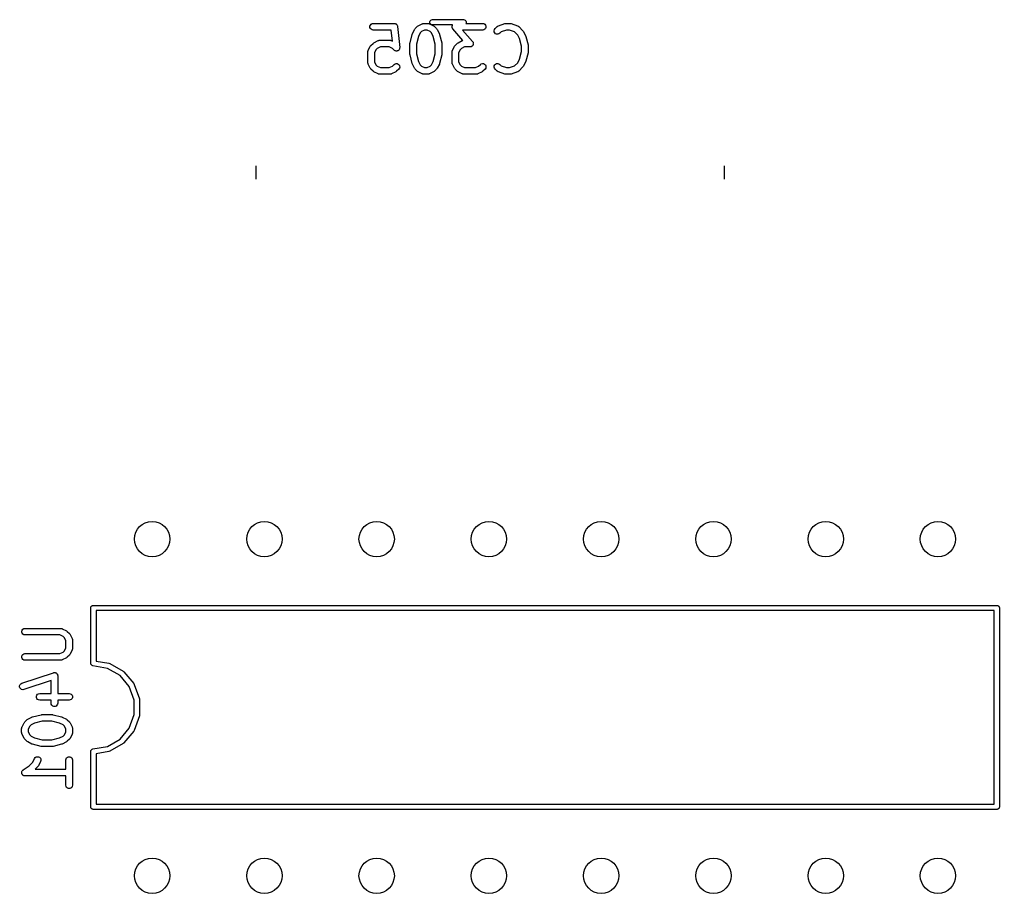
# Model space of a CAD drawing. Extents: x 25 to 326, y -201 to -21.
# Drawn here: x 59.36 to 81.53, y -106.32 to -86.54 of the extents above; entities that cross this region are included whole.
import ezdxf

# ---------------------------------------------------------------- set-up
doc = ezdxf.new("R2010")
doc.units = 0
doc.header["$MEASUREMENT"] = 0
doc.layers.add('BLACK', color=7, linetype='CONTINUOUS')

msp = doc.modelspace()

# ---------------------------------------------------------------- linework, layer by layer
at = {"layer": 'Black'}
for p, q in [((67.2857, -86.6894), (67.2946, -86.6649)), ((67.2946, -86.6649), (67.3113, -86.6449)), ((67.3113, -86.6449), (67.3339, -86.6319)), ((67.3339, -86.6319), (67.3595, -86.6274)), ((67.3595, -86.6274), (67.8357, -86.6274)), ((67.8357, -86.6274), (67.8385, -86.6279)), ((67.8385, -86.6279), (67.8413, -86.6276)), ((67.8413, -86.6276), (67.8513, -86.6301)), ((67.8513, -86.6301), (67.8614, -86.6319)), ((67.8614, -86.6319), (67.8638, -86.6333)), ((67.8638, -86.6333), (67.8666, -86.634)), ((67.8666, -86.634), (67.875, -86.6398)), ((67.875, -86.6398), (67.8839, -86.6449)), ((67.8839, -86.6449), (67.8857, -86.6471)), ((67.8857, -86.6471), (67.8881, -86.6487)), ((67.8881, -86.6487), (67.8941, -86.657)), ((67.8941, -86.657), (67.9007, -86.6649)), ((67.9007, -86.6649), (67.9016, -86.6675)), ((67.9016, -86.6675), (67.9033, -86.6698)), ((67.9033, -86.6698), (67.9061, -86.6797)), ((67.9061, -86.6797), (67.9096, -86.6894)), ((68.3736, -86.6829), (68.4688, -86.6353)), ((68.4688, -86.6353), (68.473, -86.6341)), ((68.473, -86.6341), (68.4767, -86.6319)), ((68.4767, -86.6319), (68.4854, -86.6304)), ((68.4854, -86.6304), (68.4938, -86.6279)), ((68.4938, -86.6279), (68.4981, -86.6281)), ((68.4981, -86.6281), (68.5024, -86.6274)), ((68.5024, -86.6274), (68.5976, -86.6274)), ((68.5976, -86.6274), (68.6019, -86.6281)), ((68.6019, -86.6281), (68.6062, -86.6279)), ((68.6062, -86.6279), (68.6146, -86.6304)), ((68.6146, -86.6304), (68.6233, -86.6319)), ((68.6233, -86.6319), (68.627, -86.6341)), ((68.627, -86.6341), (68.6312, -86.6353)), ((68.6312, -86.6353), (68.7264, -86.6829)), ((68.6409, -86.5896), (68.648, -86.57)), ((68.6409, -86.6104), (68.6409, -86.5896)), ((68.648, -86.63), (68.6409, -86.6104)), ((68.648, -86.57), (68.6614, -86.554)), ((68.6614, -86.646), (68.648, -86.63)), ((68.6614, -86.554), (68.6795, -86.5436)), ((68.6795, -86.6564), (68.6614, -86.646)), ((68.6795, -86.5436), (68.7, -86.54)), ((68.7, -86.66), (68.6795, -86.6564)), ((68.7, -86.54), (69.4, -86.54)), ((69.1557, -86.66), (68.7, -86.66)), ((69.1448, -86.6839), (69.1457, -86.6782)), ((69.1457, -86.6782), (69.1492, -86.6718)), ((69.1492, -86.6718), (69.1517, -86.6649)), ((69.1517, -86.6649), (69.1554, -86.6604)), ((69.1554, -86.6604), (69.1557, -86.66)), ((69.4, -86.54), (69.4205, -86.5436)), ((69.4205, -86.5436), (69.4386, -86.554)), ((69.4386, -86.554), (69.452, -86.57)), ((69.452, -86.57), (69.4591, -86.5896)), ((69.4591, -86.6104), (69.4529, -86.6274)), ((69.4529, -86.6274), (69.8357, -86.6274)), ((69.4591, -86.5896), (69.4591, -86.6104)), ((69.8357, -86.6274), (69.8614, -86.6319)), ((69.8614, -86.6319), (69.8839, -86.6449)), ((69.8839, -86.6449), (69.9007, -86.6649)), ((69.9007, -86.6649), (69.9096, -86.6894)), ((70.1778, -86.6871), (70.185, -86.682)), ((70.185, -86.682), (70.1891, -86.6809)), ((70.1891, -86.6809), (70.1929, -86.6788)), ((70.1929, -86.6788), (70.3358, -86.6312)), ((70.3358, -86.6312), (70.3477, -86.6295)), ((70.3477, -86.6295), (70.3595, -86.6274)), ((70.3595, -86.6274), (70.4548, -86.6274)), ((70.4548, -86.6274), (70.4666, -86.6295)), ((70.4666, -86.6295), (70.4785, -86.6312)), ((70.4785, -86.6312), (70.6213, -86.6788)), ((70.6213, -86.6788), (70.6251, -86.6809)), ((70.6251, -86.6809), (70.6293, -86.682)), ((70.6293, -86.682), (70.6365, -86.6871)), ((67.2857, -86.7154), (67.2857, -86.6894)), ((67.2946, -86.7399), (67.2857, -86.7154)), ((67.3113, -86.7598), (67.2946, -86.7399)), ((67.3339, -86.7729), (67.3113, -86.7598)), ((67.3595, -86.7774), (67.3339, -86.7729)), ((67.7678, -86.7774), (67.3595, -86.7774)), ((67.7927, -87.0256), (67.7678, -86.7774)), ((67.9096, -86.6894), (67.9096, -86.6922)), ((67.9096, -86.6922), (67.9103, -86.6949)), ((67.9103, -86.6949), (67.958, -87.1711)), ((68.1915, -87.0651), (68.2391, -86.8747)), ((68.2391, -86.8747), (68.2425, -86.8672)), ((68.2425, -86.8672), (68.2448, -86.8593)), ((68.2448, -86.8593), (68.2924, -86.7641)), ((68.2924, -86.7641), (68.2996, -86.7544)), ((68.2996, -86.7544), (68.3065, -86.7446)), ((68.3065, -86.7446), (68.3541, -86.697)), ((68.3541, -86.697), (68.3639, -86.6901)), ((68.3639, -86.6901), (68.3736, -86.6829)), ((68.4212, -86.842), (68.3827, -86.919)), ((68.4516, -86.8116), (68.4212, -86.842)), ((68.5201, -86.7774), (68.4516, -86.8116)), ((68.5799, -86.7774), (68.5201, -86.7774)), ((68.6484, -86.8116), (68.5799, -86.7774)), ((68.6788, -86.842), (68.6484, -86.8116)), ((68.7173, -86.919), (68.6788, -86.842)), ((68.7264, -86.6829), (68.7361, -86.6901)), ((68.7361, -86.6901), (68.7459, -86.697)), ((68.7459, -86.697), (68.7935, -86.7446)), ((68.7935, -86.7446), (68.8004, -86.7544)), ((68.8004, -86.7544), (68.8076, -86.7641)), ((68.8076, -86.7641), (68.8552, -86.8593)), ((68.8552, -86.8593), (68.8575, -86.8672)), ((68.8575, -86.8672), (68.8609, -86.8747)), ((68.8609, -86.8747), (68.9085, -87.0651)), ((69.1417, -86.7039), (69.1428, -86.6967)), ((69.1428, -86.7096), (69.1417, -86.7039)), ((69.1428, -86.6894), (69.1448, -86.6839)), ((69.1428, -86.6967), (69.1428, -86.6894)), ((69.1428, -86.7154), (69.1428, -86.7096)), ((69.1453, -86.7223), (69.1428, -86.7154)), ((69.1467, -86.7295), (69.1453, -86.7223)), ((69.1497, -86.7344), (69.1467, -86.7295)), ((69.1517, -86.7399), (69.1497, -86.7344)), ((69.1564, -86.7455), (69.1517, -86.7399)), ((69.1602, -86.7518), (69.1564, -86.7455)), ((69.3877, -87.0118), (69.1602, -86.7518)), ((69.8357, -86.7774), (69.3819, -86.7774)), ((69.3819, -86.7774), (69.6064, -87.0339)), ((69.8614, -86.7729), (69.8357, -86.7774)), ((69.8839, -86.7598), (69.8614, -86.7729)), ((69.9007, -86.7399), (69.8839, -86.7598)), ((69.9096, -86.7154), (69.9007, -86.7399)), ((69.9096, -86.6894), (69.9096, -86.7154)), ((70.0943, -86.7911), (70.1011, -86.7659)), ((70.0966, -86.817), (70.0943, -86.7911)), ((70.1076, -86.8406), (70.0966, -86.817)), ((70.1011, -86.7659), (70.116, -86.7446)), ((70.126, -86.8591), (70.1076, -86.8406)), ((70.116, -86.7446), (70.1636, -86.697)), ((70.1496, -86.8701), (70.126, -86.8591)), ((70.1756, -86.8723), (70.1496, -86.8701)), ((70.1636, -86.697), (70.1672, -86.6945)), ((70.1672, -86.6945), (70.17, -86.6913)), ((70.17, -86.6913), (70.1778, -86.6871)), ((70.2007, -86.8656), (70.1756, -86.8723)), ((70.2221, -86.8507), (70.2007, -86.8656)), ((70.2572, -86.8156), (70.2221, -86.8507)), ((70.3717, -86.7774), (70.2572, -86.8156)), ((70.4426, -86.7774), (70.3717, -86.7774)), ((70.5571, -86.8156), (70.4426, -86.7774)), ((70.6312, -86.8897), (70.5571, -86.8156)), ((70.6697, -86.9667), (70.6312, -86.8897)), ((70.6365, -86.6871), (70.6442, -86.6913)), ((70.6442, -86.6913), (70.6471, -86.6945)), ((70.6471, -86.6945), (70.6507, -86.697)), ((70.6507, -86.697), (70.7459, -86.7922)), ((70.7459, -86.7922), (70.7528, -86.802)), ((70.7528, -86.802), (70.7599, -86.8117)), ((70.7599, -86.8117), (70.8076, -86.9069)), ((67.2996, -87.1354), (67.3065, -87.1255)), ((67.3065, -87.1255), (67.3541, -87.0779)), ((67.3541, -87.0779), (67.3639, -87.071)), ((67.3639, -87.071), (67.3736, -87.0639)), ((67.3736, -87.0639), (67.4688, -87.0163)), ((67.4688, -87.0163), (67.473, -87.015)), ((67.473, -87.015), (67.4767, -87.0129)), ((67.4767, -87.0129), (67.4854, -87.0113)), ((67.4854, -87.0113), (67.4938, -87.0088)), ((67.4938, -87.0088), (67.4981, -87.0091)), ((67.4981, -87.0091), (67.5024, -87.0083)), ((67.5024, -87.0083), (67.7405, -87.0083)), ((67.7405, -87.0083), (67.7447, -87.0091)), ((67.7447, -87.0091), (67.749, -87.0088)), ((67.749, -87.0088), (67.7575, -87.0113)), ((67.7575, -87.0113), (67.7661, -87.0129)), ((67.7661, -87.0129), (67.7699, -87.015)), ((67.7699, -87.015), (67.774, -87.0163)), ((67.774, -87.0163), (67.7927, -87.0256)), ((68.1893, -87.0833), (68.1909, -87.0743)), ((68.1893, -87.3214), (68.1893, -87.0833)), ((68.1909, -87.0743), (68.1915, -87.0651)), ((68.3827, -86.919), (68.3393, -87.0926)), ((68.3393, -87.0926), (68.3393, -87.3122)), ((68.7607, -87.0926), (68.7173, -86.919)), ((68.7607, -87.3122), (68.7607, -87.0926)), ((68.9085, -87.0651), (68.9091, -87.0743)), ((68.9091, -87.0743), (68.9107, -87.0833)), ((68.9107, -87.0833), (68.9107, -87.3214)), ((69.2044, -87.1354), (69.2113, -87.1255)), ((69.2113, -87.1255), (69.2589, -87.0779)), ((69.2589, -87.0779), (69.2687, -87.071)), ((69.2687, -87.071), (69.2784, -87.0639)), ((69.2784, -87.0639), (69.3736, -87.0163)), ((69.3736, -87.0163), (69.3777, -87.015)), ((69.3777, -87.015), (69.3815, -87.0129)), ((69.3815, -87.0129), (69.3877, -87.0118)), ((69.6064, -87.0339), (69.6102, -87.0402)), ((69.6112, -87.1253), (69.6084, -87.1303)), ((69.6102, -87.0402), (69.615, -87.0458)), ((69.615, -87.1208), (69.6112, -87.1253)), ((69.615, -87.0458), (69.6169, -87.0513)), ((69.6175, -87.1139), (69.615, -87.1208)), ((69.6169, -87.0513), (69.6199, -87.0562)), ((69.621, -87.1075), (69.6175, -87.1139)), ((69.6199, -87.0562), (69.6214, -87.0634)), ((69.6219, -87.1018), (69.621, -87.1075)), ((69.6214, -87.0634), (69.6239, -87.0703)), ((69.6239, -87.0964), (69.6219, -87.1018)), ((69.6239, -87.0703), (69.6239, -87.0761)), ((69.6239, -87.0761), (69.625, -87.0818)), ((69.625, -87.0818), (69.6239, -87.089)), ((69.6239, -87.089), (69.6239, -87.0964)), ((70.7131, -87.1402), (70.6697, -86.9667)), ((70.8076, -86.9069), (70.8099, -86.9148)), ((70.8099, -86.9148), (70.8132, -86.9223)), ((70.8132, -86.9223), (70.8609, -87.1128)), ((70.8609, -87.1128), (70.8615, -87.1219)), ((70.8615, -87.1219), (70.8631, -87.131)), ((67.2369, -87.2738), (67.2377, -87.2696)), ((67.2369, -87.5119), (67.2369, -87.2738)), ((67.2374, -87.2652), (67.2399, -87.2568)), ((67.2377, -87.2696), (67.2374, -87.2652)), ((67.2399, -87.2568), (67.2414, -87.2482)), ((67.2414, -87.2482), (67.2436, -87.2444)), ((67.2436, -87.2444), (67.2448, -87.2403)), ((67.2448, -87.2403), (67.2924, -87.145)), ((67.2924, -87.145), (67.2996, -87.1354)), ((67.4212, -87.223), (67.3869, -87.2915)), ((67.3869, -87.2915), (67.3869, -87.4942)), ((67.4516, -87.1926), (67.4212, -87.223)), ((67.5201, -87.1583), (67.4516, -87.1926)), ((67.7228, -87.1583), (67.5201, -87.1583)), ((67.7913, -87.1926), (67.7228, -87.1583)), ((67.8303, -87.2316), (67.7913, -87.1926)), ((67.8307, -87.2319), (67.8303, -87.2316)), ((67.831, -87.2323), (67.8307, -87.2319)), ((67.8414, -87.2393), (67.831, -87.2323)), ((67.8516, -87.2465), (67.8414, -87.2393)), ((67.8521, -87.2467), (67.8516, -87.2465)), ((67.8525, -87.2469), (67.8521, -87.2467)), ((67.8647, -87.25), (67.8525, -87.2469)), ((67.8768, -87.2533), (67.8647, -87.25)), ((67.8773, -87.2532), (67.8768, -87.2533)), ((67.8777, -87.2534), (67.8773, -87.2532)), ((67.8903, -87.2521), (67.8777, -87.2534)), ((67.9027, -87.251), (67.8903, -87.2521)), ((67.9032, -87.2508), (67.9027, -87.251)), ((67.9036, -87.2508), (67.9032, -87.2508)), ((67.915, -87.2453), (67.9036, -87.2508)), ((67.9264, -87.24), (67.915, -87.2453)), ((67.9267, -87.2397), (67.9264, -87.24)), ((67.9271, -87.2395), (67.9267, -87.2397)), ((67.9359, -87.2305), (67.9271, -87.2395)), ((67.9448, -87.2216), (67.9359, -87.2305)), ((67.945, -87.2212), (67.9448, -87.2216)), ((67.9453, -87.2208), (67.945, -87.2212)), ((67.9505, -87.2094), (67.9453, -87.2208)), ((67.9558, -87.198), (67.9505, -87.2094)), ((67.956, -87.1971), (67.9558, -87.1975)), ((67.9558, -87.1975), (67.9558, -87.198)), ((67.957, -87.1845), (67.956, -87.1971)), ((67.958, -87.172), (67.957, -87.1845)), ((67.958, -87.1711), (67.9579, -87.1716)), ((67.9579, -87.1716), (67.958, -87.172)), ((68.1909, -87.3305), (68.1893, -87.3214)), ((68.1915, -87.3396), (68.1909, -87.3305)), ((68.2391, -87.5301), (68.1915, -87.3396)), ((68.3393, -87.3122), (68.3827, -87.4857)), ((68.7173, -87.4857), (68.7607, -87.3122)), ((68.9085, -87.3396), (68.8609, -87.5301)), ((68.9091, -87.3305), (68.9085, -87.3396)), ((68.9107, -87.3214), (68.9091, -87.3305)), ((69.1417, -87.2738), (69.1424, -87.2696)), ((69.1417, -87.5119), (69.1417, -87.2738)), ((69.1422, -87.2652), (69.1447, -87.2568)), ((69.1424, -87.2696), (69.1422, -87.2652)), ((69.1447, -87.2568), (69.1462, -87.2482)), ((69.1462, -87.2482), (69.1484, -87.2444)), ((69.1484, -87.2444), (69.1496, -87.2403)), ((69.1496, -87.2403), (69.1972, -87.145)), ((69.1972, -87.145), (69.2044, -87.1354)), ((69.3259, -87.223), (69.2917, -87.2915)), ((69.2917, -87.2915), (69.2917, -87.4942)), ((69.3563, -87.1926), (69.3259, -87.223)), ((69.4248, -87.1583), (69.3563, -87.1926)), ((69.55, -87.1583), (69.4248, -87.1583)), ((69.5572, -87.1571), (69.55, -87.1583)), ((69.5645, -87.1569), (69.5572, -87.1571)), ((69.57, -87.1548), (69.5645, -87.1569)), ((69.5757, -87.1538), (69.57, -87.1548)), ((69.582, -87.1501), (69.5757, -87.1538)), ((69.5888, -87.1475), (69.582, -87.1501)), ((69.5932, -87.1437), (69.5888, -87.1475)), ((69.5982, -87.1408), (69.5932, -87.1437)), ((69.6029, -87.1352), (69.5982, -87.1408)), ((69.6084, -87.1303), (69.6029, -87.1352)), ((70.6697, -87.4381), (70.7131, -87.2646)), ((70.7131, -87.2646), (70.7131, -87.1402)), ((70.8609, -87.292), (70.8132, -87.4825)), ((70.8615, -87.2828), (70.8609, -87.292)), ((70.8631, -87.2738), (70.8615, -87.2828)), ((70.8631, -87.131), (70.8631, -87.2738)), ((67.2377, -87.5162), (67.2369, -87.5119)), ((67.2374, -87.5205), (67.2377, -87.5162)), ((67.2399, -87.5289), (67.2374, -87.5205)), ((67.2414, -87.5376), (67.2399, -87.5289)), ((67.2436, -87.5413), (67.2414, -87.5376)), ((67.2448, -87.5454), (67.2436, -87.5413)), ((67.2924, -87.6407), (67.2448, -87.5454)), ((67.3869, -87.4942), (67.4212, -87.5627)), ((67.4212, -87.5627), (67.4516, -87.5931)), ((67.7913, -87.5931), (67.8303, -87.5541)), ((67.8303, -87.5541), (67.8516, -87.5392)), ((67.8516, -87.5392), (67.8768, -87.5324)), ((67.8768, -87.5324), (67.9027, -87.5347)), ((67.9027, -87.5347), (67.9264, -87.5457)), ((67.9264, -87.5457), (67.9448, -87.5641)), ((67.9448, -87.5641), (67.9558, -87.5877)), ((68.2425, -87.5376), (68.2391, -87.5301)), ((68.2448, -87.5454), (68.2425, -87.5376)), ((68.2924, -87.6407), (68.2448, -87.5454)), ((68.3827, -87.4857), (68.4212, -87.5627)), ((68.4212, -87.5627), (68.4516, -87.5931)), ((68.6484, -87.5931), (68.6788, -87.5627)), ((68.6788, -87.5627), (68.7173, -87.4857)), ((68.8552, -87.5454), (68.8076, -87.6407)), ((68.8575, -87.5376), (68.8552, -87.5454)), ((68.8609, -87.5301), (68.8575, -87.5376)), ((69.1424, -87.5162), (69.1417, -87.5119)), ((69.1422, -87.5205), (69.1424, -87.5162)), ((69.1447, -87.5289), (69.1422, -87.5205)), ((69.1462, -87.5376), (69.1447, -87.5289)), ((69.1484, -87.5413), (69.1462, -87.5376)), ((69.1496, -87.5454), (69.1484, -87.5413)), ((69.1972, -87.6407), (69.1496, -87.5454)), ((69.2917, -87.4942), (69.3259, -87.5627)), ((69.3259, -87.5627), (69.3563, -87.5931)), ((69.7437, -87.5931), (69.7827, -87.5541)), ((69.7827, -87.5541), (69.804, -87.5392)), ((69.804, -87.5392), (69.8292, -87.5324)), ((69.8292, -87.5324), (69.8551, -87.5347)), ((69.8551, -87.5347), (69.8787, -87.5457)), ((69.8787, -87.5457), (69.8972, -87.5641)), ((69.8972, -87.5641), (69.9082, -87.5877)), ((70.0966, -87.5877), (70.1076, -87.5641)), ((70.1076, -87.5641), (70.126, -87.5457)), ((70.126, -87.5457), (70.1496, -87.5347)), ((70.1496, -87.5347), (70.1756, -87.5324)), ((70.1756, -87.5324), (70.2007, -87.5392)), ((70.2007, -87.5392), (70.2221, -87.5541)), ((70.2221, -87.5541), (70.2572, -87.5892)), ((70.5571, -87.5892), (70.6312, -87.5151)), ((70.6312, -87.5151), (70.6697, -87.4381)), ((70.8076, -87.4978), (70.7599, -87.5931)), ((70.8099, -87.49), (70.8076, -87.4978)), ((70.8132, -87.4825), (70.8099, -87.49)), ((67.2996, -87.6503), (67.2924, -87.6407)), ((67.3065, -87.6602), (67.2996, -87.6503)), ((67.3541, -87.7078), (67.3065, -87.6602)), ((67.3639, -87.7147), (67.3541, -87.7078)), ((67.3736, -87.7218), (67.3639, -87.7147)), ((67.4688, -87.7695), (67.3736, -87.7218)), ((67.4516, -87.5931), (67.5201, -87.6274)), ((67.473, -87.7707), (67.4688, -87.7695)), ((67.4767, -87.7729), (67.473, -87.7707)), ((67.4854, -87.7744), (67.4767, -87.7729)), ((67.4938, -87.7769), (67.4854, -87.7744)), ((67.4981, -87.7766), (67.4938, -87.7769)), ((67.5024, -87.7774), (67.4981, -87.7766)), ((67.7405, -87.7774), (67.5024, -87.7774)), ((67.5201, -87.6274), (67.7228, -87.6274)), ((67.7228, -87.6274), (67.7913, -87.5931)), ((67.7447, -87.7766), (67.7405, -87.7774)), ((67.749, -87.7769), (67.7447, -87.7766)), ((67.7575, -87.7744), (67.749, -87.7769)), ((67.7661, -87.7729), (67.7575, -87.7744)), ((67.7699, -87.7707), (67.7661, -87.7729)), ((67.774, -87.7695), (67.7699, -87.7707)), ((67.8693, -87.7218), (67.774, -87.7695)), ((67.8789, -87.7147), (67.8693, -87.7218)), ((67.8887, -87.7078), (67.8789, -87.7147)), ((67.9364, -87.6602), (67.8887, -87.7078)), ((67.9513, -87.6388), (67.9364, -87.6602)), ((67.958, -87.6137), (67.9513, -87.6388)), ((67.9558, -87.5877), (67.958, -87.6137)), ((68.2996, -87.6503), (68.2924, -87.6407)), ((68.3065, -87.6602), (68.2996, -87.6503)), ((68.3541, -87.7078), (68.3065, -87.6602)), ((68.3639, -87.7147), (68.3541, -87.7078)), ((68.3736, -87.7218), (68.3639, -87.7147)), ((68.4688, -87.7695), (68.3736, -87.7218)), ((68.4516, -87.5931), (68.5201, -87.6274)), ((68.473, -87.7707), (68.4688, -87.7695)), ((68.4767, -87.7729), (68.473, -87.7707)), ((68.4854, -87.7744), (68.4767, -87.7729)), ((68.4938, -87.7769), (68.4854, -87.7744)), ((68.4981, -87.7766), (68.4938, -87.7769)), ((68.5024, -87.7774), (68.4981, -87.7766)), ((68.5976, -87.7774), (68.5024, -87.7774)), ((68.5201, -87.6274), (68.5799, -87.6274)), ((68.5799, -87.6274), (68.6484, -87.5931)), ((68.6019, -87.7766), (68.5976, -87.7774)), ((68.6062, -87.7769), (68.6019, -87.7766)), ((68.6146, -87.7744), (68.6062, -87.7769)), ((68.6233, -87.7729), (68.6146, -87.7744)), ((68.627, -87.7707), (68.6233, -87.7729)), ((68.6312, -87.7695), (68.627, -87.7707)), ((68.7264, -87.7218), (68.6312, -87.7695)), ((68.7361, -87.7147), (68.7264, -87.7218)), ((68.7459, -87.7078), (68.7361, -87.7147)), ((68.7935, -87.6602), (68.7459, -87.7078)), ((68.8004, -87.6503), (68.7935, -87.6602)), ((68.8076, -87.6407), (68.8004, -87.6503)), ((69.2044, -87.6503), (69.1972, -87.6407)), ((69.2113, -87.6602), (69.2044, -87.6503)), ((69.2589, -87.7078), (69.2113, -87.6602)), ((69.2687, -87.7147), (69.2589, -87.7078)), ((69.2784, -87.7218), (69.2687, -87.7147)), ((69.3736, -87.7695), (69.2784, -87.7218)), ((69.3563, -87.5931), (69.4248, -87.6274)), ((69.3777, -87.7707), (69.3736, -87.7695)), ((69.3815, -87.7729), (69.3777, -87.7707)), ((69.3901, -87.7744), (69.3815, -87.7729)), ((69.3986, -87.7769), (69.3901, -87.7744)), ((69.4029, -87.7766), (69.3986, -87.7769)), ((69.4071, -87.7774), (69.4029, -87.7766)), ((69.6929, -87.7774), (69.4071, -87.7774)), ((69.4248, -87.6274), (69.6752, -87.6274)), ((69.6752, -87.6274), (69.7437, -87.5931)), ((69.6971, -87.7766), (69.6929, -87.7774)), ((69.7014, -87.7769), (69.6971, -87.7766)), ((69.7099, -87.7744), (69.7014, -87.7769)), ((69.7185, -87.7729), (69.7099, -87.7744)), ((69.7223, -87.7707), (69.7185, -87.7729)), ((69.7264, -87.7695), (69.7223, -87.7707)), ((69.8216, -87.7218), (69.7264, -87.7695)), ((69.8313, -87.7147), (69.8216, -87.7218)), ((69.8411, -87.7078), (69.8313, -87.7147)), ((69.8887, -87.6602), (69.8411, -87.7078)), ((69.9037, -87.6388), (69.8887, -87.6602)), ((69.9104, -87.6137), (69.9037, -87.6388)), ((69.9082, -87.5877), (69.9104, -87.6137)), ((70.0943, -87.6137), (70.0966, -87.5877)), ((70.1011, -87.6388), (70.0943, -87.6137)), ((70.116, -87.6602), (70.1011, -87.6388)), ((70.1636, -87.7078), (70.116, -87.6602)), ((70.1672, -87.7103), (70.1636, -87.7078)), ((70.17, -87.7135), (70.1672, -87.7103)), ((70.1778, -87.7177), (70.17, -87.7135)), ((70.185, -87.7227), (70.1778, -87.7177)), ((70.1891, -87.7239), (70.185, -87.7227)), ((70.1929, -87.7259), (70.1891, -87.7239)), ((70.3358, -87.7735), (70.1929, -87.7259)), ((70.2572, -87.5892), (70.3717, -87.6274)), ((70.3477, -87.7753), (70.3358, -87.7735)), ((70.3595, -87.7774), (70.3477, -87.7753)), ((70.4548, -87.7774), (70.3595, -87.7774)), ((70.3717, -87.6274), (70.4426, -87.6274)), ((70.4426, -87.6274), (70.5571, -87.5892)), ((70.4666, -87.7753), (70.4548, -87.7774)), ((70.4785, -87.7735), (70.4666, -87.7753)), ((70.6213, -87.7259), (70.4785, -87.7735)), ((70.6251, -87.7239), (70.6213, -87.7259)), ((70.6293, -87.7227), (70.6251, -87.7239)), ((70.6365, -87.7177), (70.6293, -87.7227)), ((70.6442, -87.7135), (70.6365, -87.7177)), ((70.6471, -87.7103), (70.6442, -87.7135)), ((70.6507, -87.7078), (70.6471, -87.7103)), ((70.7459, -87.6126), (70.6507, -87.7078)), ((70.7528, -87.6027), (70.7459, -87.6126)), ((70.7599, -87.5931), (70.7528, -87.6027)), ((64.7, -89.85), (64.7, -90.15)), ((75.3, -89.85), (75.3, -90.15)), ((60.967, -99.858), (60.9679, -99.8528)), ((60.967, -101.108), (60.967, -99.858)), ((60.9679, -99.8476), (60.9697, -99.8427)), ((60.9679, -99.8528), (60.9679, -99.8476)), ((60.9697, -99.8427), (60.9706, -99.8375)), ((60.9706, -99.8375), (60.9732, -99.8329)), ((60.9732, -99.8329), (60.975, -99.828)), ((60.975, -99.828), (60.9784, -99.824)), ((60.9784, -99.824), (60.981, -99.8194)), ((60.981, -99.8194), (60.9851, -99.8161)), ((60.9851, -99.8161), (60.9884, -99.812)), ((60.9884, -99.812), (60.993, -99.8094)), ((60.993, -99.8094), (60.997, -99.806)), ((60.997, -99.806), (61.0019, -99.8042)), ((61.0019, -99.8042), (61.0065, -99.8016)), ((61.0065, -99.8016), (61.0117, -99.8007)), ((61.0117, -99.8007), (61.0166, -99.7989)), ((61.0166, -99.7989), (61.0218, -99.7989)), ((61.0218, -99.7989), (61.027, -99.798)), ((61.027, -99.798), (81.467, -99.798)), ((61.087, -99.918), (61.087, -101.058)), ((81.407, -99.918), (61.087, -99.918)), ((81.407, -104.298), (81.407, -99.918)), ((81.467, -99.798), (81.4722, -99.7989)), ((81.4722, -99.7989), (81.4774, -99.7989)), ((81.4774, -99.7989), (81.4823, -99.8007)), ((81.4823, -99.8007), (81.4875, -99.8016)), ((81.4875, -99.8016), (81.4921, -99.8042)), ((81.4921, -99.8042), (81.497, -99.806)), ((81.497, -99.806), (81.501, -99.8094)), ((81.501, -99.8094), (81.5056, -99.812)), ((81.5056, -99.812), (81.5089, -99.8161)), ((81.5089, -99.8161), (81.513, -99.8194)), ((81.513, -99.8194), (81.5156, -99.824)), ((81.5156, -99.824), (81.519, -99.828)), ((81.519, -99.828), (81.5208, -99.8329)), ((81.5208, -99.8329), (81.5234, -99.8375)), ((81.5234, -99.8375), (81.5243, -99.8427)), ((81.5243, -99.8427), (81.5261, -99.8476)), ((81.5261, -99.8476), (81.5261, -99.8528)), ((81.5261, -99.8528), (81.527, -99.858)), ((81.527, -99.858), (81.527, -104.358)), ((59.4055, -100.381), (59.4144, -100.356)), ((59.4055, -100.407), (59.4055, -100.381)), ((59.4144, -100.431), (59.4055, -100.407)), ((59.4144, -100.356), (59.4312, -100.336)), ((59.4312, -100.336), (59.4537, -100.323)), ((59.4537, -100.323), (59.4794, -100.319)), ((59.4794, -100.319), (60.2889, -100.319)), ((60.2889, -100.319), (60.2932, -100.319)), ((60.2932, -100.319), (60.2975, -100.319)), ((60.2975, -100.319), (60.3059, -100.322)), ((60.3059, -100.322), (60.3146, -100.323)), ((60.3146, -100.323), (60.3183, -100.325)), ((60.3183, -100.325), (60.3224, -100.327)), ((60.3224, -100.327), (60.4177, -100.374)), ((60.4177, -100.374), (60.4273, -100.381)), ((60.4273, -100.381), (60.4372, -100.388)), ((60.4372, -100.388), (60.4848, -100.436)), ((59.4312, -100.451), (59.4144, -100.431)), ((59.4537, -100.464), (59.4312, -100.451)), ((59.4794, -100.469), (59.4537, -100.464)), ((60.2712, -100.469), (59.4794, -100.469)), ((60.3397, -100.503), (60.2712, -100.469)), ((60.3701, -100.533), (60.3397, -100.503)), ((60.4044, -100.602), (60.3701, -100.533)), ((60.4044, -100.757), (60.4044, -100.602)), ((60.4848, -100.436), (60.4917, -100.446)), ((60.4917, -100.446), (60.4988, -100.455)), ((60.4988, -100.455), (60.5465, -100.551)), ((60.5465, -100.551), (60.5477, -100.555)), ((60.5477, -100.555), (60.5499, -100.559)), ((60.5499, -100.559), (60.5514, -100.567)), ((60.5514, -100.567), (60.5539, -100.576)), ((60.5539, -100.576), (60.5536, -100.58)), ((60.5536, -100.58), (60.5544, -100.584)), ((60.5544, -100.584), (60.5544, -100.775)), ((60.2712, -100.89), (60.3397, -100.856)), ((60.3397, -100.856), (60.3701, -100.825)), ((60.3701, -100.825), (60.4044, -100.757)), ((60.5465, -100.808), (60.4988, -100.903)), ((60.5477, -100.804), (60.5465, -100.808)), ((60.5499, -100.8), (60.5477, -100.804)), ((60.5514, -100.792), (60.5499, -100.8)), ((60.5539, -100.783), (60.5514, -100.792)), ((60.5544, -100.775), (60.5536, -100.779)), ((60.5536, -100.779), (60.5539, -100.783)), ((59.4055, -100.952), (59.4144, -100.928)), ((59.4055, -100.978), (59.4055, -100.952)), ((59.4144, -101.003), (59.4055, -100.978)), ((59.4144, -100.928), (59.4312, -100.908)), ((59.4312, -101.023), (59.4144, -101.003)), ((59.4312, -100.908), (59.4537, -100.895)), ((59.4537, -101.036), (59.4312, -101.023)), ((59.4537, -100.895), (59.4794, -100.89)), ((59.4794, -101.04), (59.4537, -101.036)), ((59.4794, -100.89), (60.2712, -100.89)), ((60.2889, -101.04), (59.4794, -101.04)), ((60.2932, -101.039), (60.2889, -101.04)), ((60.2975, -101.04), (60.2932, -101.039)), ((60.3059, -101.037), (60.2975, -101.04)), ((60.3146, -101.036), (60.3059, -101.037)), ((60.3183, -101.033), (60.3146, -101.036)), ((60.3224, -101.032), (60.3183, -101.033)), ((60.4177, -100.985), (60.3224, -101.032)), ((60.4273, -100.977), (60.4177, -100.985)), ((60.4372, -100.971), (60.4273, -100.977)), ((60.4848, -100.923), (60.4372, -100.971)), ((60.4917, -100.913), (60.4848, -100.923)), ((60.4988, -100.903), (60.4917, -100.913)), ((61.087, -101.058), (61.3794, -101.109)), ((60.9706, -101.129), (60.967, -101.108)), ((60.981, -101.147), (60.9706, -101.129)), ((60.997, -101.16), (60.981, -101.147)), ((61.0166, -101.167), (60.997, -101.16)), ((61.3482, -101.226), (61.0166, -101.167)), ((61.6306, -101.389), (61.3482, -101.226)), ((61.3794, -101.109), (61.399, -101.116)), ((61.399, -101.116), (61.399, -101.116)), ((61.399, -101.116), (61.6998, -101.29)), ((61.6998, -101.29), (61.6998, -101.29)), ((61.6998, -101.29), (61.7071, -101.296)), ((61.7071, -101.296), (61.7158, -101.303)), ((61.7158, -101.303), (61.7158, -101.303)), ((61.7158, -101.303), (61.939, -101.569)), ((59.408, -101.561), (60.1223, -101.323)), ((60.071, -101.498), (59.4555, -101.703)), ((60.071, -101.795), (60.071, -101.498)), ((60.1223, -101.323), (60.1278, -101.322)), ((60.1278, -101.322), (60.133, -101.32)), ((60.133, -101.32), (60.1406, -101.32)), ((60.1406, -101.32), (60.1481, -101.319)), ((60.1481, -101.319), (60.1535, -101.32)), ((60.1535, -101.32), (60.1591, -101.32)), ((60.1591, -101.32), (60.1662, -101.322)), ((60.1662, -101.322), (60.1736, -101.324)), ((60.1736, -101.324), (60.1783, -101.327)), ((60.1783, -101.327), (60.1835, -101.329)), ((60.1835, -101.329), (60.1894, -101.334)), ((60.1894, -101.334), (60.1958, -101.338)), ((60.1958, -101.338), (60.1993, -101.342)), ((60.1993, -101.342), (60.2035, -101.346)), ((60.2035, -101.346), (60.2073, -101.352)), ((60.2073, -101.352), (60.212, -101.358)), ((60.212, -101.358), (60.2138, -101.363)), ((60.2138, -101.363), (60.2165, -101.368)), ((60.2165, -101.368), (60.2178, -101.376)), ((60.2178, -101.376), (60.2202, -101.383)), ((60.2202, -101.383), (60.2201, -101.388)), ((60.2201, -101.388), (60.221, -101.394)), ((60.221, -101.394), (60.221, -101.795)), ((61.8403, -101.638), (61.6306, -101.389)), ((59.3576, -101.643), (59.3583, -101.617)), ((59.3658, -101.668), (59.3576, -101.643)), ((59.3583, -101.617), (59.3679, -101.593)), ((59.382, -101.688), (59.3658, -101.668)), ((59.3679, -101.593), (59.3851, -101.573)), ((59.4042, -101.702), (59.382, -101.688)), ((59.3851, -101.573), (59.408, -101.561)), ((59.4297, -101.707), (59.4042, -101.702)), ((59.4555, -101.703), (59.4297, -101.707)), ((61.9518, -101.945), (61.8403, -101.638)), ((61.939, -101.569), (61.939, -101.569)), ((61.939, -101.569), (61.9494, -101.587)), ((61.9494, -101.587), (62.0682, -101.914)), ((59.7389, -101.857), (59.7478, -101.832)), ((59.7389, -101.883), (59.7389, -101.857)), ((59.7478, -101.907), (59.7389, -101.883)), ((59.7478, -101.832), (59.7645, -101.812)), ((59.7645, -101.927), (59.7478, -101.907)), ((59.7645, -101.812), (59.7871, -101.799)), ((59.7871, -101.94), (59.7645, -101.927)), ((59.7871, -101.799), (59.8127, -101.795)), ((59.8127, -101.945), (59.7871, -101.94)), ((59.8127, -101.795), (60.071, -101.795)), ((60.071, -101.945), (59.8127, -101.945)), ((60.071, -102.013), (60.071, -101.945)), ((60.221, -101.795), (60.4794, -101.795)), ((60.4794, -101.945), (60.221, -101.945)), ((60.221, -101.945), (60.221, -102.013)), ((60.4794, -101.795), (60.505, -101.799)), ((60.505, -101.94), (60.4794, -101.945)), ((60.505, -101.799), (60.5276, -101.812)), ((60.5276, -101.927), (60.505, -101.94)), ((60.5276, -101.812), (60.5443, -101.832)), ((60.5443, -101.907), (60.5276, -101.927)), ((60.5443, -101.832), (60.5532, -101.857)), ((60.5532, -101.883), (60.5443, -101.907)), ((60.5532, -101.857), (60.5532, -101.883)), ((61.9518, -102.271), (61.9518, -101.945)), ((62.0682, -101.914), (62.0718, -101.934)), ((62.0718, -101.934), (62.0718, -102.282)), ((60.0756, -102.038), (60.071, -102.013)), ((60.0886, -102.061), (60.0756, -102.038)), ((60.1085, -102.078), (60.0886, -102.061)), ((60.133, -102.087), (60.1085, -102.078)), ((60.1591, -102.087), (60.133, -102.087)), ((60.1835, -102.078), (60.1591, -102.087)), ((60.2035, -102.061), (60.1835, -102.078)), ((60.2165, -102.038), (60.2035, -102.061)), ((60.221, -102.013), (60.2165, -102.038)), ((59.474, -102.436), (59.5216, -102.388)), ((59.5216, -102.388), (59.5314, -102.381)), ((59.5314, -102.381), (59.5411, -102.374)), ((59.5411, -102.374), (59.6363, -102.327)), ((59.6363, -102.327), (59.6442, -102.324)), ((59.6442, -102.324), (59.6517, -102.321)), ((59.6517, -102.321), (59.8421, -102.273)), ((59.8696, -102.421), (59.696, -102.464)), ((59.8421, -102.273), (59.8513, -102.273)), ((59.8513, -102.273), (59.8603, -102.271)), ((59.8603, -102.271), (60.0984, -102.271)), ((60.0892, -102.421), (59.8696, -102.421)), ((60.2627, -102.464), (60.0892, -102.421)), ((60.0984, -102.271), (60.1075, -102.273)), ((60.1075, -102.273), (60.1166, -102.273)), ((60.1166, -102.273), (60.3071, -102.321)), ((60.3071, -102.321), (60.3146, -102.324)), ((60.3146, -102.324), (60.3224, -102.327)), ((60.3224, -102.327), (60.4177, -102.374)), ((60.4177, -102.374), (60.4273, -102.381)), ((60.4273, -102.381), (60.4372, -102.388)), ((60.4372, -102.388), (60.4848, -102.436)), ((61.8403, -102.578), (61.9518, -102.271)), ((62.0682, -102.302), (61.9494, -102.629)), ((62.0718, -102.282), (62.0682, -102.302)), ((59.4044, -102.584), (59.4051, -102.58)), ((59.4044, -102.679), (59.4044, -102.584)), ((59.4049, -102.576), (59.4074, -102.567)), ((59.4051, -102.58), (59.4049, -102.576)), ((59.4074, -102.567), (59.4089, -102.559)), ((59.4089, -102.559), (59.4111, -102.555)), ((59.4111, -102.555), (59.4123, -102.551)), ((59.4123, -102.551), (59.4599, -102.455)), ((59.4599, -102.455), (59.4671, -102.446)), ((59.4671, -102.446), (59.474, -102.436)), ((59.5886, -102.533), (59.5544, -102.602)), ((59.5544, -102.602), (59.5544, -102.662)), ((59.619, -102.503), (59.5886, -102.533)), ((59.696, -102.464), (59.619, -102.503)), ((60.3397, -102.503), (60.2627, -102.464)), ((60.3701, -102.533), (60.3397, -102.503)), ((60.4044, -102.602), (60.3701, -102.533)), ((60.4044, -102.662), (60.4044, -102.602)), ((60.4848, -102.436), (60.4917, -102.446)), ((60.4917, -102.446), (60.4988, -102.455)), ((60.4988, -102.455), (60.5465, -102.551)), ((60.5465, -102.551), (60.5477, -102.555)), ((60.5477, -102.555), (60.5499, -102.559)), ((60.5499, -102.559), (60.5514, -102.567)), ((60.5514, -102.567), (60.5539, -102.576)), ((60.5539, -102.576), (60.5536, -102.58)), ((60.5536, -102.58), (60.5544, -102.584)), ((60.5544, -102.584), (60.5544, -102.679)), ((61.6306, -102.827), (61.8403, -102.578)), ((61.9494, -102.629), (61.939, -102.647)), ((59.4051, -102.684), (59.4044, -102.679)), ((59.4049, -102.688), (59.4051, -102.684)), ((59.4074, -102.696), (59.4049, -102.688)), ((59.4089, -102.705), (59.4074, -102.696)), ((59.4111, -102.709), (59.4089, -102.705)), ((59.4123, -102.713), (59.4111, -102.709)), ((59.4599, -102.808), (59.4123, -102.713)), ((59.4671, -102.818), (59.4599, -102.808)), ((59.474, -102.828), (59.4671, -102.818)), ((59.5216, -102.875), (59.474, -102.828)), ((59.5544, -102.662), (59.5886, -102.73)), ((59.5886, -102.73), (59.619, -102.761)), ((59.619, -102.761), (59.696, -102.799)), ((59.696, -102.799), (59.8696, -102.843)), ((59.8696, -102.843), (60.0892, -102.843)), ((60.0892, -102.843), (60.2627, -102.799)), ((60.2627, -102.799), (60.3397, -102.761)), ((60.3397, -102.761), (60.3701, -102.73)), ((60.3701, -102.73), (60.4044, -102.662)), ((60.4848, -102.828), (60.4372, -102.875)), ((60.4917, -102.818), (60.4848, -102.828)), ((60.4988, -102.808), (60.4917, -102.818)), ((60.5465, -102.713), (60.4988, -102.808)), ((60.5477, -102.709), (60.5465, -102.713)), ((60.5499, -102.705), (60.5477, -102.709)), ((60.5514, -102.696), (60.5499, -102.705)), ((60.5539, -102.688), (60.5514, -102.696)), ((60.5544, -102.679), (60.5536, -102.684)), ((60.5536, -102.684), (60.5539, -102.688)), ((61.3482, -102.99), (61.6306, -102.827)), ((61.939, -102.647), (61.7158, -102.913)), ((59.5314, -102.882), (59.5216, -102.875)), ((59.5411, -102.889), (59.5314, -102.882)), ((59.6363, -102.937), (59.5411, -102.889)), ((59.6442, -102.939), (59.6363, -102.937)), ((59.6517, -102.943), (59.6442, -102.939)), ((59.8421, -102.99), (59.6517, -102.943)), ((59.8513, -102.991), (59.8421, -102.99)), ((59.8603, -102.993), (59.8513, -102.991)), ((60.0984, -102.993), (59.8603, -102.993)), ((60.1075, -102.991), (60.0984, -102.993)), ((60.1166, -102.99), (60.1075, -102.991)), ((60.3071, -102.943), (60.1166, -102.99)), ((60.3146, -102.939), (60.3071, -102.943)), ((60.3224, -102.937), (60.3146, -102.939)), ((60.4177, -102.889), (60.3224, -102.937)), ((60.4273, -102.882), (60.4177, -102.889)), ((60.4372, -102.875), (60.4273, -102.882)), ((60.967, -103.108), (60.9706, -103.087)), ((60.9706, -103.087), (60.981, -103.069)), ((60.981, -103.069), (60.997, -103.056)), ((60.997, -103.056), (61.0166, -103.049)), ((61.0166, -103.049), (61.3482, -102.99)), ((61.6998, -102.926), (61.399, -103.1)), ((61.7134, -102.915), (61.6998, -102.926)), ((61.6998, -102.926), (61.6998, -102.926)), ((61.7158, -102.913), (61.7134, -102.915)), ((61.7158, -102.913), (61.7158, -102.913)), ((59.6558, -103.349), (59.698, -103.265)), ((59.698, -103.265), (59.7135, -103.244)), ((59.7135, -103.244), (59.7353, -103.23)), ((59.7353, -103.23), (59.7606, -103.224)), ((59.7606, -103.224), (59.7865, -103.227)), ((59.7865, -103.227), (59.8098, -103.238)), ((59.8098, -103.238), (59.8277, -103.257)), ((59.8277, -103.257), (59.838, -103.281)), ((59.8396, -103.307), (59.8322, -103.332)), ((59.838, -103.281), (59.8396, -103.307)), ((60.4044, -103.298), (60.4089, -103.273)), ((60.4044, -103.509), (60.4044, -103.298)), ((60.4089, -103.273), (60.4219, -103.25)), ((60.4219, -103.25), (60.4419, -103.234)), ((60.4419, -103.234), (60.4664, -103.225)), ((60.4664, -103.225), (60.4924, -103.225)), ((60.4924, -103.225), (60.5169, -103.234)), ((60.5169, -103.234), (60.5368, -103.25)), ((60.5368, -103.25), (60.5499, -103.273)), ((60.5499, -103.273), (60.5544, -103.298)), ((60.5544, -103.298), (60.5544, -103.87)), ((60.967, -104.358), (60.967, -103.108)), ((61.3794, -103.107), (61.087, -103.158)), ((61.087, -103.158), (61.087, -104.298)), ((61.399, -103.1), (61.3794, -103.107)), ((61.399, -103.1), (61.399, -103.1)), ((59.4254, -103.534), (59.4312, -103.527)), ((59.4312, -103.527), (59.4348, -103.525)), ((59.4348, -103.525), (59.4378, -103.522)), ((59.4378, -103.522), (59.5745, -103.431)), ((59.5745, -103.431), (59.6558, -103.349)), ((59.7705, -103.447), (59.7081, -103.509)), ((59.7081, -103.509), (60.4044, -103.509)), ((59.7774, -103.437), (59.7705, -103.447)), ((59.7846, -103.427), (59.7774, -103.437)), ((59.8322, -103.332), (59.7846, -103.427)), ((59.4045, -103.589), (59.4055, -103.58)), ((59.4055, -103.593), (59.4045, -103.589)), ((59.4055, -103.571), (59.4069, -103.567)), ((59.4055, -103.58), (59.4055, -103.571)), ((59.4055, -103.597), (59.4055, -103.593)), ((59.4086, -103.606), (59.4055, -103.597)), ((59.4069, -103.567), (59.4074, -103.563)), ((59.4074, -103.563), (59.4114, -103.555)), ((59.4107, -103.614), (59.4086, -103.606)), ((59.413, -103.618), (59.4107, -103.614)), ((59.4114, -103.555), (59.4144, -103.547)), ((59.4144, -103.622), (59.413, -103.618)), ((59.4144, -103.547), (59.4171, -103.544)), ((59.4202, -103.629), (59.4144, -103.622)), ((59.4171, -103.544), (59.4189, -103.54)), ((59.4189, -103.54), (59.4254, -103.534)), ((59.4251, -103.636), (59.4202, -103.629)), ((59.4285, -103.638), (59.4251, -103.636)), ((59.4312, -103.642), (59.4285, -103.638)), ((59.4389, -103.646), (59.4312, -103.642)), ((59.4461, -103.651), (59.4389, -103.646)), ((59.4501, -103.653), (59.4461, -103.651)), ((59.4537, -103.655), (59.4501, -103.653)), ((59.4625, -103.656), (59.4537, -103.655)), ((59.4711, -103.659), (59.4625, -103.656)), ((59.4753, -103.658), (59.4711, -103.659)), ((59.4794, -103.659), (59.4753, -103.658)), ((60.4044, -103.659), (59.4794, -103.659)), ((60.4044, -103.87), (60.4044, -103.659)), ((60.4089, -103.896), (60.4044, -103.87)), ((60.4219, -103.918), (60.4089, -103.896)), ((60.4419, -103.935), (60.4219, -103.918)), ((60.4664, -103.944), (60.4419, -103.935)), ((60.4924, -103.944), (60.4664, -103.944)), ((60.5169, -103.935), (60.4924, -103.944)), ((60.5368, -103.918), (60.5169, -103.935)), ((60.5499, -103.896), (60.5368, -103.918)), ((60.5544, -103.87), (60.5499, -103.896)), ((60.9679, -104.363), (60.967, -104.358)), ((60.9679, -104.368), (60.9679, -104.363)), ((60.9697, -104.373), (60.9679, -104.368)), ((60.9706, -104.379), (60.9697, -104.373)), ((60.9732, -104.383), (60.9706, -104.379)), ((60.975, -104.388), (60.9732, -104.383)), ((60.9784, -104.392), (60.975, -104.388)), ((60.981, -104.397), (60.9784, -104.392)), ((60.9851, -104.4), (60.981, -104.397)), ((60.9884, -104.404), (60.9851, -104.4)), ((60.993, -104.407), (60.9884, -104.404)), ((60.997, -104.41), (60.993, -104.407)), ((61.0019, -104.412), (60.997, -104.41)), ((61.0065, -104.414), (61.0019, -104.412)), ((61.0117, -104.415), (61.0065, -104.414)), ((61.0166, -104.417), (61.0117, -104.415)), ((61.0218, -104.417), (61.0166, -104.417)), ((61.027, -104.418), (61.0218, -104.417)), ((61.087, -104.298), (81.407, -104.298)), ((81.4722, -104.417), (81.467, -104.418)), ((81.4774, -104.417), (81.4722, -104.417)), ((81.4823, -104.415), (81.4774, -104.417)), ((81.4875, -104.414), (81.4823, -104.415)), ((81.4921, -104.412), (81.4875, -104.414)), ((81.497, -104.41), (81.4921, -104.412)), ((81.501, -104.407), (81.497, -104.41)), ((81.5056, -104.404), (81.501, -104.407)), ((81.5089, -104.4), (81.5056, -104.404)), ((81.513, -104.397), (81.5089, -104.4)), ((81.5156, -104.392), (81.513, -104.397)), ((81.519, -104.388), (81.5156, -104.392)), ((81.5208, -104.383), (81.519, -104.388)), ((81.5234, -104.379), (81.5208, -104.383)), ((81.5243, -104.373), (81.5234, -104.379)), ((81.5261, -104.368), (81.5243, -104.373)), ((81.527, -104.358), (81.5261, -104.363)), ((81.5261, -104.363), (81.5261, -104.368)), ((81.467, -104.418), (61.027, -104.418))]:
    msp.add_line(p, q, dxfattribs=at)
for centre in [(62.357, -98.298), (64.897, -98.298), (67.437, -98.298), (69.977, -98.298), (72.517, -98.298), (75.057, -98.298), (77.597, -98.298), (80.137, -98.298), (62.357, -105.918), (64.897, -105.918), (67.437, -105.918), (69.977, -105.918), (72.517, -105.918), (75.057, -105.918), (77.597, -105.918), (80.137, -105.918)]:
    msp.add_circle(centre, 0.4, dxfattribs=at)

doc.saveas('drawing.dxf')
